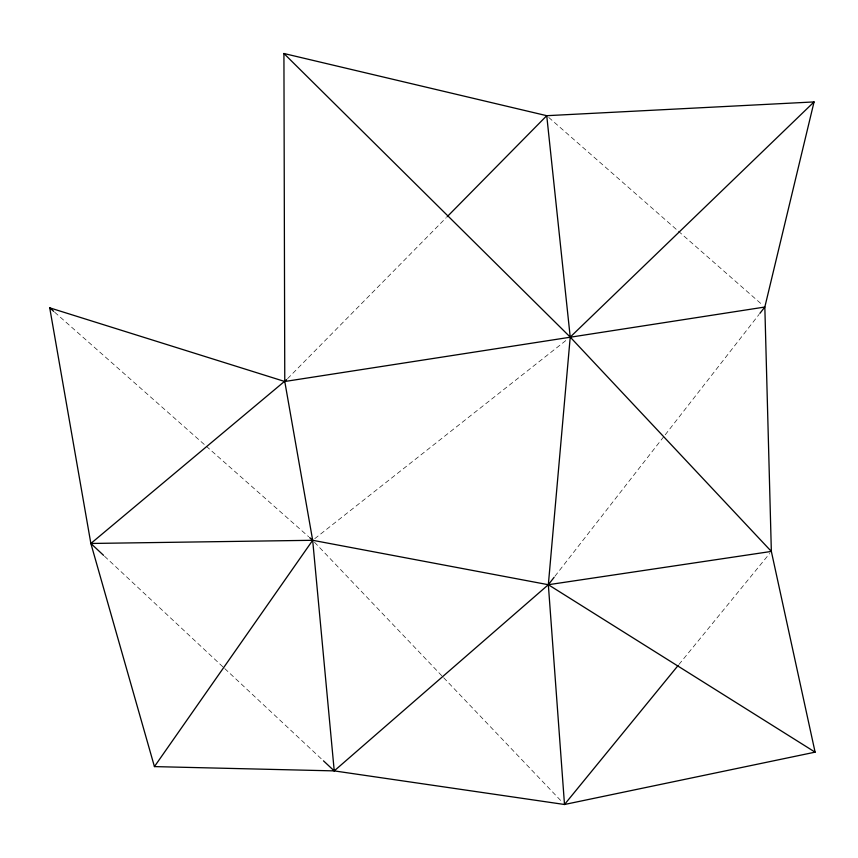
<?xml version="1.0" encoding="UTF-8"?>
<svg xmlns="http://www.w3.org/2000/svg" width="858" height="858" viewBox="0 0 858 858"><rect width="100%" height="100%" fill="white"/><g stroke="black" fill="none" stroke-linecap="round" stroke-linejoin="round"><path stroke-width="0.64" stroke-dasharray="4.29 3.22" d="M554.922 576.265L664.403 435.843M665.229 434.791L759.062 314.425M678.946 664.478L769.658 553.496M287.58 378.646L446.267 217.632M314.779 538.642L568.125 338.749M548.745 117.449L677.391 230.319M678.399 231.199L762.816 305.266M54.73 312.258L205.287 445.356M206.295 446.246L308.666 536.743M104.547 556.252L223.788 667.685M224.764 668.596L322.501 759.931M314.521 542.235L442.739 676.748M443.661 677.713L562.655 802.552"/><path stroke-width="1.29" d="M678.099 665.508L564.5 804.493L548.337 584.716L570.227 337.097L546.739 115.691L283.923 53.507L284.77 381.499L312.677 540.293L334.234 770.892L564.5 804.493L815.1 752.155L771.353 551.426L764.832 307.035L814.06 101.92L546.739 115.691L447.211 216.677M554.107 577.327L548.337 584.716L334.234 770.892L154.429 766.602L312.677 540.293L548.337 584.716L771.353 551.426L570.227 337.097L283.923 53.507M759.888 313.374L764.832 307.035L284.77 381.499L49.721 307.829L90.862 543.468L154.429 766.602M286.647 379.601L90.862 543.468L103.571 555.34M570.227 337.097L814.06 101.92M90.862 543.468L312.677 540.293L309.674 537.634M548.337 584.716L815.1 752.155M49.721 307.829L53.732 311.379M323.477 760.842L334.234 770.892"/></g></svg>
